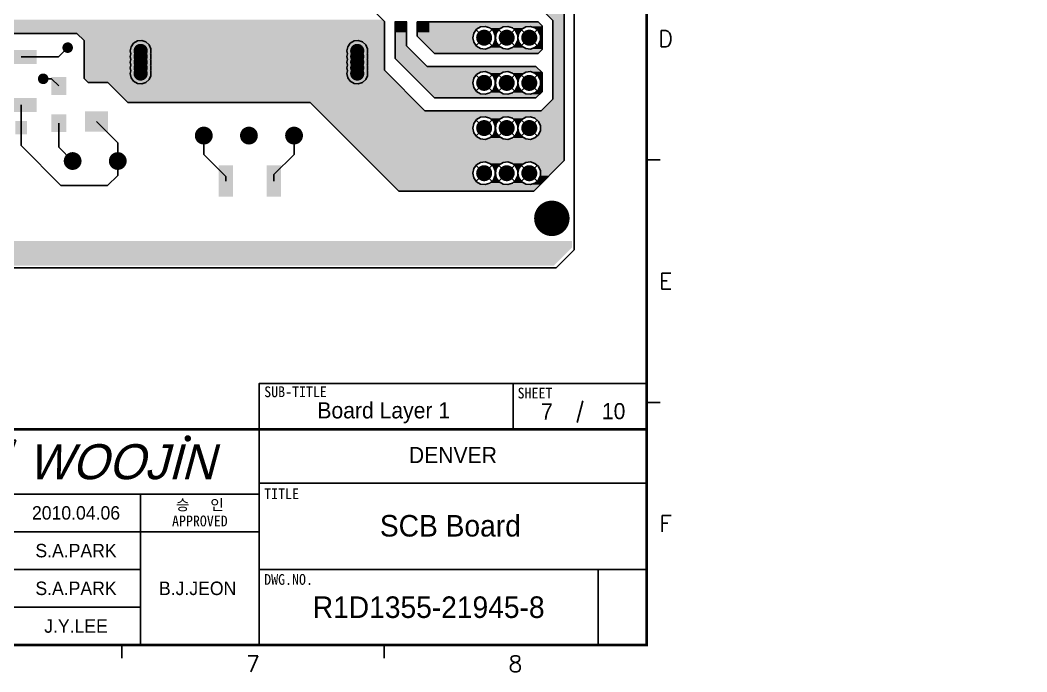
# Model space of a CAD drawing. Extents: x 295 to 953, y 10 to 290.
# Drawn here: x 765.6 to 952.6, y 10 to 130.9 of the extents above; entities that cross this region are included whole.
import ezdxf
from ezdxf.enums import TextEntityAlignment as Align

# ---------------------------------------------------------------- set-up
doc = ezdxf.new("R2010")
doc.units = 0
doc.header["$LTSCALE"] = 5
doc.header["$MEASUREMENT"] = 0
doc.layers.get('0').update_dxf_attribs({"linetype": 'CONTINUOUS', "lineweight": 25})
for name, color, linetype in [('16_COMP_GBR', 1, 'CONTINUOUS'), ('SHEET', 3, 'CONTINUOUS'), ('문자', 4, 'CONTINUOUS'), ('테두리', 3, 'CONTINUOUS')]:
    doc.layers.add(name, color=color, linetype=linetype)
doc.layers.add('4', color=4, linetype='CONTINUOUS', lineweight=18)
doc.layers.add('6', color=6, linetype='CONTINUOUS', lineweight=13)
doc.styles.add('MARK', font='ARLRDBD.TTF')
doc.styles.get("Standard").update_dxf_attribs({"font": 'simplex.shx'})
doc.styles.add('굴림', font='')
doc.styles.add('굴림체', font='')
doc.styles.get('굴림').set_extended_font_data('Gulim')
doc.styles.get('굴림체').set_extended_font_data('GulimChe')

# ---------------------------------------------------------------- blocks, each defined once
blk = doc.blocks.new('B')
at = {"layer": '문자'}
blk.add_hatch(color=256, dxfattribs=at).paths.add_polyline_path([(13.79, 10), (15.31, 6), (16.84, 10)])
at = {"color": 4, "const_width": 0.6}
blk.add_lwpolyline([(48.46, 10.32, 1), (49.06, 10.32, 1)], format="xyb", close=True, dxfattribs=at)
at = {"layer": '문자'}
for p, q in [((10.73, 2), (7.68, 10)), ((7.68, 10), (10.09, 10)), ((11.94, 5.16), (10.09, 10)), ((10.73, 10), (13.15, 10)), ((13.79, 2), (10.73, 10)), ((14.99, 5.16), (13.15, 10)), ((13.79, 10), (16.84, 10)), ((15.31, 6), (13.79, 10)), ((16.84, 10), (15.31, 6)), ((11.94, 5.16), (10.73, 2)), ((14.99, 5.16), (13.79, 2))]:
    blk.add_line(p, q, dxfattribs=at)
at = {"layer": '문자', "style": 'MARK', "oblique": 15}
blk.add_text('WOOJIN', height=6.5, dxfattribs=at).set_placement((36.4, 6), align=Align.MIDDLE_CENTER)
blk = doc.blocks.new('C')
at = {"layer": 'SHEET'}
for p, q in [((393.14, 60.3), (392.07, 56.28)), ((333, 55), (333, 15)), ((405, 45), (333, 45)), ((333, 43), (247, 43)), ((311, 43), (311, 15)), ((333, 36), (247, 36)), ((311, 29), (247, 29)), ((405, 29), (333, 29)), ((396, 29), (396, 15)), ((311, 22), (227, 22))]:
    blk.add_line(p, q, dxfattribs=at)
for points in [[(333, 55), (380.19, 55), (380.19, 63.49), (333, 63.49)], [(380.19, 55), (405, 55), (405, 63.49), (380.19, 63.49)]]:
    blk.add_lwpolyline(points, close=True, dxfattribs=at)
at = {"layer": '테두리'}
blk.add_line((405, 285), (405, 15), dxfattribs=at)
for points, const_width in [([(15, 285), (15, 15), (405, 15), (405, 285), (15, 285)], 0.5), ([(407.5, 105), (405, 105)], 0.3), ([(407.5, 60), (405, 60)], 0.3), ([(15, 55), (405, 55)], 0.5), ([(307.5, 12.5), (307.5, 15)], 0.3), ([(356.25, 12.5), (356.25, 15)], 0.3)]:
    blk.add_lwpolyline(points, dxfattribs=dict(at, const_width=const_width))
blk.add_blockref('B', (271, 43))
at = {"layer": '문자'}
for s, p in [('D', (408.5, 127.5)), ('E', (408.5, 82.5)), ('F', (408.5, 37.5)), ('7', (331.88, 11.5)), ('8', (380.62, 11.5))]:
    blk.add_text(s, height=3, dxfattribs=at).set_placement(p, align=Align.MIDDLE)
at = {"layer": '문자', "style": '굴림체'}
for s, p in [('SUB-TITLE', (339.77, 61.98)), ('SHEET', (384.24, 61.74)), ('승   인', (322, 41)), ('APPROVED', (322, 38))]:
    blk.add_text(s, height=2, dxfattribs=at).set_placement(p, align=Align.MIDDLE_CENTER)
for s, p in [('TITLE', (333.95, 42.05)), ('DWG.NO.', (333.95, 26.15))]:
    blk.add_text(s, height=2, dxfattribs=at).set_placement(p)

msp = doc.modelspace()

# ---------------------------------------------------------------- linework, layer by layer
at = {"color": 7}
for points, const_width in [([(851.04, 127.69, 1), (852.52, 127.69, 1)], 1.49), ([(855.23, 127.69, 1), (856.71, 127.69, 1)], 1.49), ([(859.42, 127.69, 1), (860.91, 127.69, 1)], 1.49), ([(773.94, 125.84, 1), (774.92, 125.84, 1)], 0.985), ([(787.32, 125.23, 1), (788.64, 125.23, 1)], 1.32), ([(787.32, 124.19, 1), (788.64, 124.19, 1)], 1.32), ([(827.55, 125.23, 1), (828.87, 125.23, 1)], 1.32), ([(827.55, 124.19, 1), (828.87, 124.19, 1)], 1.32), ([(787.32, 123.14, 1), (788.64, 123.14, 1)], 1.32), ([(787.32, 122.09, 1), (788.64, 122.09, 1)], 1.32), ([(827.55, 123.14, 1), (828.87, 123.14, 1)], 1.32), ([(827.55, 122.09, 1), (828.87, 122.09, 1)], 1.32), ([(787.32, 121.04, 1), (788.64, 121.04, 1)], 1.32), ([(827.55, 121.04, 1), (828.87, 121.04, 1)], 1.32), ([(769.4, 120.06, 1), (770.38, 120.06, 1)], 0.985), ([(851.04, 119.3, 1), (852.52, 119.3, 1)], 1.49), ([(855.23, 119.3, 1), (856.71, 119.3, 1)], 1.49), ([(859.42, 119.3, 1), (860.91, 119.3, 1)], 1.49), ([(851.04, 110.92, 1), (852.52, 110.92, 1)], 1.49), ([(855.23, 110.92, 1), (856.71, 110.92, 1)], 1.49), ([(859.42, 110.92, 1), (860.91, 110.92, 1)], 1.49), ([(798.88, 109.52, 1), (800.54, 109.52, 1)], 1.66), ([(807.27, 109.52, 1), (808.92, 109.52, 1)], 1.66), ([(815.65, 109.52, 1), (817.3, 109.52, 1)], 1.66), ([(774.53, 104.8, 1), (776.18, 104.8, 1)], 1.65), ([(782.91, 104.8, 1), (784.56, 104.8, 1)], 1.65), ([(851.04, 102.54, 1), (852.52, 102.54, 1)], 1.49), ([(855.23, 102.54, 1), (856.71, 102.54, 1)], 1.49), ([(859.42, 102.54, 1), (860.91, 102.54, 1)], 1.49), ([(862.71, 94.16, 1), (866, 94.16, 1)], 3.29)]:
    msp.add_lwpolyline(points, format="xyb", close=True, dxfattribs=dict(at, const_width=const_width))
for points in [[(837.46, 130.8), (837.46, 128.66), (835.15, 130.8), (835.15, 128.66)], [(841.58, 130.8), (841.58, 128.66), (839.28, 130.8), (839.28, 128.66)], [(768.65, 125.43), (768.65, 122.79), (762.88, 125.43), (762.88, 122.79)], [(781.94, 124.93), (781.94, 121.14), (777.65, 124.93), (777.65, 121.14)], [(774.18, 120.38), (774.18, 117.07), (771.37, 120.38), (771.37, 117.07)], [(768.65, 116.52), (768.65, 113.88), (762.88, 116.52), (762.88, 113.88)], [(766.86, 112.22), (766.86, 109.75), (764.72, 112.22), (764.72, 109.75)], [(774.18, 113.47), (774.18, 110.16), (771.37, 113.47), (771.37, 110.16)], [(781.94, 114.04), (781.94, 110.25), (777.65, 114.04), (777.65, 110.25)], [(805.12, 103.98), (805.12, 98.2), (802.48, 103.98), (802.48, 98.2)], [(814.03, 103.98), (814.03, 98.2), (811.39, 103.98), (811.39, 98.2)]]:
    msp.add_solid(points, dxfattribs=at)
at = {"layer": '16_COMP_GBR', "color": 7}
for p, q in [((868.48, 88.3), (868.48, 246.7)), ((866.66, 104.87), (866.66, 195.89)), ((862.36, 133.02), (864.52, 130.86)), ((833.25, 130.72), (831.6, 132.37)), ((833.25, 121.64), (833.25, 130.72)), ((835.23, 130.62), (835.23, 123.84)), ((837.38, 130.62), (835.23, 130.62)), ((837.38, 126.18), (837.38, 130.62)), ((839.36, 130.62), (839.36, 127.97)), ((861.81, 130.62), (839.36, 130.62)), ((850.37, 129.25), (849.85, 128.54)), ((851.78, 127.69), (850.26, 129.21)), ((851.13, 129.69), (850.37, 129.25)), ((852, 129.79), (851.13, 129.69)), ((851.78, 127.69), (853.3, 129.21)), ((852.84, 129.51), (852, 129.79)), ((853.49, 128.93), (852.84, 129.51)), ((854.56, 129.25), (854.04, 128.54)), ((855.97, 127.69), (854.45, 129.21)), ((855.32, 129.69), (854.56, 129.25)), ((856.19, 129.79), (855.32, 129.69)), ((855.97, 127.69), (857.49, 129.21)), ((857.03, 129.51), (856.19, 129.79)), ((857.68, 128.93), (857.03, 129.51)), ((858.75, 129.25), (858.23, 128.54)), ((860.16, 127.69), (858.64, 129.21)), ((859.51, 129.69), (858.75, 129.25)), ((860.38, 129.79), (859.51, 129.69)), ((860.16, 127.69), (861.68, 129.21)), ((861.22, 129.51), (860.38, 129.79)), ((861.87, 128.93), (861.22, 129.51)), ((862.54, 129.89), (861.81, 130.62)), ((862.54, 125.49), (862.54, 129.89)), ((864.52, 130.86), (864.52, 116.28)), ((752.5, 128.48), (776.15, 128.48)), ((776.15, 128.48), (777.48, 127.14)), ((788.18, 127.16), (787.38, 127.08)), ((788.95, 126.91), (788.18, 127.16)), ((828.41, 127.16), (827.61, 127.08)), ((829.18, 126.91), (828.41, 127.16)), ((839.36, 127.97), (842.56, 124.77)), ((849.85, 128.54), (849.67, 127.69)), ((849.67, 127.69), (849.85, 126.83)), ((851.78, 127.69), (850.26, 126.17)), ((851.78, 127.69), (853.3, 126.17)), ((853.85, 128.12), (853.49, 128.93)), ((853.49, 126.44), (853.85, 127.25)), ((853.85, 127.25), (853.85, 128.12)), ((854.04, 128.54), (853.86, 127.69)), ((853.86, 127.69), (854.04, 126.83)), ((855.97, 127.69), (854.45, 126.17)), ((855.97, 127.69), (857.49, 126.17)), ((858.04, 128.12), (857.68, 128.93)), ((857.68, 126.44), (858.04, 127.25)), ((858.04, 127.25), (858.04, 128.12)), ((858.23, 128.54), (858.05, 127.69)), ((858.05, 127.69), (858.23, 126.83)), ((860.16, 127.69), (858.64, 126.17)), ((860.16, 127.69), (861.68, 126.17)), ((862.23, 128.12), (861.87, 128.93)), ((861.87, 126.44), (862.23, 127.25)), ((862.23, 127.25), (862.23, 128.12)), ((774.43, 125.84), (772.7, 124.11)), ((777.48, 127.14), (777.48, 120.13)), ((786.21, 126.02), (786.04, 125.23)), ((786.68, 126.68), (786.21, 126.02)), ((787.38, 127.08), (786.68, 126.68)), ((789.55, 126.37), (788.95, 126.91)), ((789.87, 125.64), (789.55, 126.37)), ((789.87, 124.83), (789.87, 125.64)), ((826.44, 126.02), (826.27, 125.23)), ((826.91, 126.68), (826.44, 126.02)), ((827.61, 127.08), (826.91, 126.68)), ((829.78, 126.37), (829.18, 126.91)), ((830.11, 125.64), (829.78, 126.37)), ((830.11, 124.83), (830.11, 125.64)), ((841.18, 122.37), (837.38, 126.18)), ((849.85, 126.83), (850.37, 126.12)), ((850.37, 126.12), (851.13, 125.68)), ((851.13, 125.68), (852, 125.59)), ((852, 125.59), (852.84, 125.86)), ((852.84, 125.86), (853.49, 126.44)), ((854.04, 126.83), (854.56, 126.12)), ((854.56, 126.12), (855.32, 125.68)), ((855.32, 125.68), (856.19, 125.59)), ((856.19, 125.59), (857.03, 125.86)), ((857.03, 125.86), (857.68, 126.44)), ((858.23, 126.83), (858.75, 126.12)), ((858.75, 126.12), (859.51, 125.68)), ((859.51, 125.68), (860.38, 125.59)), ((860.38, 125.59), (861.22, 125.86)), ((861.22, 125.86), (861.87, 126.44)), ((861.81, 124.77), (862.54, 125.49)), ((765.77, 124.11), (772.7, 124.11)), ((786.04, 125.23), (786.15, 124.71)), ((786.15, 124.71), (786.04, 124.19)), ((786.04, 124.19), (786.15, 123.66)), ((786.15, 123.66), (786.04, 123.14)), ((789.82, 124.71), (789.87, 124.83)), ((789.87, 124.59), (789.82, 124.71)), ((789.82, 123.66), (789.87, 123.78)), ((789.87, 123.54), (789.82, 123.66)), ((789.87, 123.78), (789.87, 124.59)), ((789.87, 122.74), (789.87, 123.54)), ((826.27, 125.23), (826.38, 124.71)), ((826.38, 124.71), (826.27, 124.19)), ((826.27, 124.19), (826.38, 123.66)), ((826.38, 123.66), (826.27, 123.14)), ((830.06, 124.71), (830.11, 124.83)), ((830.11, 124.59), (830.06, 124.71)), ((830.06, 123.66), (830.11, 123.78)), ((830.11, 123.54), (830.06, 123.66)), ((830.11, 123.78), (830.11, 124.59)), ((830.11, 122.74), (830.11, 123.54)), ((835.23, 123.84), (842.56, 116.52)), ((842.56, 124.77), (861.81, 124.77)), ((786.04, 123.14), (786.15, 122.62)), ((786.15, 122.62), (786.04, 122.09)), ((786.04, 122.09), (786.15, 121.57)), ((786.15, 121.57), (786.04, 121.04)), ((789.82, 122.62), (789.87, 122.74)), ((789.87, 122.49), (789.82, 122.62)), ((789.82, 121.57), (789.87, 121.69)), ((789.87, 121.45), (789.82, 121.57)), ((789.87, 121.69), (789.87, 122.49)), ((826.27, 123.14), (826.38, 122.62)), ((826.38, 122.62), (826.27, 122.09)), ((826.27, 122.09), (826.38, 121.57)), ((826.38, 121.57), (826.27, 121.04)), ((830.06, 122.62), (830.11, 122.74)), ((830.11, 122.49), (830.06, 122.62)), ((830.06, 121.57), (830.11, 121.69)), ((830.11, 121.45), (830.06, 121.57)), ((830.11, 121.69), (830.11, 122.49)), ((840.77, 114.12), (833.25, 121.64)), ((861.4, 122.37), (841.18, 122.37)), ((862.54, 121.23), (861.4, 122.37)), ((769.89, 120.06), (771.44, 120.06)), ((772.78, 118.73), (771.44, 120.06)), ((777.48, 120.13), (778.21, 119.4)), ((786.04, 121.04), (786.21, 120.25)), ((786.21, 120.25), (786.68, 119.6)), ((788.95, 119.36), (789.55, 119.9)), ((789.55, 119.9), (789.87, 120.64)), ((789.87, 120.64), (789.87, 121.45)), ((826.27, 121.04), (826.44, 120.25)), ((826.44, 120.25), (826.91, 119.6)), ((829.18, 119.36), (829.78, 119.9)), ((829.78, 119.9), (830.11, 120.64)), ((830.11, 120.64), (830.11, 121.45)), ((849.85, 120.16), (849.67, 119.3)), ((850.37, 120.87), (849.85, 120.16)), ((851.78, 119.3), (850.26, 120.82)), ((851.13, 121.31), (850.37, 120.87)), ((852, 121.4), (851.13, 121.31)), ((851.78, 119.3), (853.3, 120.82)), ((852.84, 121.13), (852, 121.4)), ((853.49, 120.54), (852.84, 121.13)), ((853.85, 119.74), (853.49, 120.54)), ((853.85, 118.86), (853.85, 119.74)), ((854.04, 120.16), (853.86, 119.3)), ((854.56, 120.87), (854.04, 120.16)), ((855.97, 119.3), (854.45, 120.82)), ((855.32, 121.31), (854.56, 120.87)), ((856.19, 121.4), (855.32, 121.31)), ((855.97, 119.3), (857.49, 120.82)), ((857.03, 121.13), (856.19, 121.4)), ((857.68, 120.54), (857.03, 121.13)), ((858.04, 119.74), (857.68, 120.54)), ((858.04, 118.86), (858.04, 119.74)), ((858.23, 120.16), (858.05, 119.3)), ((858.75, 120.87), (858.23, 120.16)), ((860.16, 119.3), (858.64, 120.82)), ((859.51, 121.31), (858.75, 120.87)), ((860.38, 121.4), (859.51, 121.31)), ((860.16, 119.3), (861.68, 120.82)), ((861.22, 121.13), (860.38, 121.4)), ((861.87, 120.54), (861.22, 121.13)), ((862.23, 119.74), (861.87, 120.54)), ((862.23, 118.86), (862.23, 119.74)), ((862.54, 117.66), (862.54, 121.23)), ((778.21, 119.4), (781.92, 119.4)), ((781.92, 119.4), (785.63, 115.69)), ((786.68, 119.6), (787.38, 119.2)), ((787.38, 119.2), (788.18, 119.11)), ((788.18, 119.11), (788.95, 119.36)), ((826.91, 119.6), (827.61, 119.2)), ((827.61, 119.2), (828.41, 119.11)), ((828.41, 119.11), (829.18, 119.36)), ((849.67, 119.3), (849.85, 118.44)), ((849.85, 118.44), (850.37, 117.73)), ((851.78, 119.3), (850.26, 117.78)), ((851.78, 119.3), (853.3, 117.78)), ((852.84, 117.48), (853.49, 118.06)), ((853.49, 118.06), (853.85, 118.86)), ((853.86, 119.3), (854.04, 118.44)), ((854.04, 118.44), (854.56, 117.73)), ((855.97, 119.3), (854.45, 117.78)), ((855.97, 119.3), (857.49, 117.78)), ((857.03, 117.48), (857.68, 118.06)), ((857.68, 118.06), (858.04, 118.86)), ((858.05, 119.3), (858.23, 118.44)), ((858.23, 118.44), (858.75, 117.73)), ((860.16, 119.3), (858.64, 117.78)), ((860.16, 119.3), (861.68, 117.78)), ((861.22, 117.48), (861.87, 118.06)), ((861.87, 118.06), (862.23, 118.86)), ((842.56, 116.52), (861.4, 116.52)), ((850.37, 117.73), (851.13, 117.3)), ((851.13, 117.3), (852, 117.2)), ((852, 117.2), (852.84, 117.48)), ((854.56, 117.73), (855.32, 117.3)), ((855.32, 117.3), (856.19, 117.2)), ((856.19, 117.2), (857.03, 117.48)), ((858.75, 117.73), (859.51, 117.3)), ((859.51, 117.3), (860.38, 117.2)), ((860.38, 117.2), (861.22, 117.48)), ((861.4, 116.52), (862.54, 117.66)), ((864.52, 116.28), (862.36, 114.12)), ((765.77, 115.2), (765.79, 115.2)), ((765.79, 115.2), (765.79, 110.99)), ((785.63, 115.69), (819.46, 115.69)), ((819.46, 115.69), (835.96, 99.19)), ((862.36, 114.12), (840.77, 114.12)), ((850.37, 112.49), (849.85, 111.78)), ((851.78, 110.92), (850.26, 112.44)), ((851.13, 112.93), (850.37, 112.49)), ((852, 113.02), (851.13, 112.93)), ((851.78, 110.92), (853.3, 112.44)), ((852.84, 112.75), (852, 113.02)), ((853.49, 112.16), (852.84, 112.75)), ((854.56, 112.49), (854.04, 111.78)), ((855.97, 110.92), (854.45, 112.44)), ((855.32, 112.93), (854.56, 112.49)), ((856.19, 113.02), (855.32, 112.93)), ((855.97, 110.92), (857.49, 112.44)), ((857.03, 112.75), (856.19, 113.02)), ((857.68, 112.16), (857.03, 112.75)), ((858.75, 112.49), (858.23, 111.78)), ((860.16, 110.92), (858.64, 112.44)), ((859.51, 112.93), (858.75, 112.49)), ((860.38, 113.02), (859.51, 112.93)), ((860.16, 110.92), (861.68, 112.44)), ((861.22, 112.75), (860.38, 113.02)), ((861.87, 112.16), (861.22, 112.75)), ((765.79, 110.99), (765.79, 107.66)), ((772.78, 111.81), (772.78, 107.37)), ((779.79, 112.14), (783.73, 108.2)), ((849.85, 111.78), (849.67, 110.92)), ((849.67, 110.92), (849.85, 110.06)), ((851.78, 110.92), (850.26, 109.4)), ((851.78, 110.92), (853.3, 109.4)), ((853.85, 111.36), (853.49, 112.16)), ((853.49, 109.68), (853.85, 110.48)), ((853.85, 110.48), (853.85, 111.36)), ((854.04, 111.78), (853.86, 110.92)), ((853.86, 110.92), (854.04, 110.06)), ((855.97, 110.92), (854.45, 109.4)), ((855.97, 110.92), (857.49, 109.4)), ((858.04, 111.36), (857.68, 112.16)), ((857.68, 109.68), (858.04, 110.48)), ((858.04, 110.48), (858.04, 111.36)), ((858.23, 111.78), (858.05, 110.92)), ((858.05, 110.92), (858.23, 110.06)), ((860.16, 110.92), (858.64, 109.4)), ((860.16, 110.92), (861.68, 109.4)), ((862.23, 111.36), (861.87, 112.16)), ((861.87, 109.68), (862.23, 110.48)), ((862.23, 110.48), (862.23, 111.36)), ((799.71, 106.04), (799.71, 109.52)), ((816.48, 106.04), (816.48, 109.52)), ((849.85, 110.06), (850.37, 109.35)), ((850.37, 109.35), (851.13, 108.91)), ((851.13, 108.91), (852, 108.82)), ((852, 108.82), (852.84, 109.09)), ((852.84, 109.09), (853.49, 109.68)), ((854.04, 110.06), (854.56, 109.35)), ((854.56, 109.35), (855.32, 108.91)), ((855.32, 108.91), (856.19, 108.82)), ((856.19, 108.82), (857.03, 109.09)), ((857.03, 109.09), (857.68, 109.68)), ((858.23, 110.06), (858.75, 109.35)), ((858.75, 109.35), (859.51, 108.91)), ((859.51, 108.91), (860.38, 108.82)), ((860.38, 108.82), (861.22, 109.09)), ((861.22, 109.09), (861.87, 109.68)), ((773.19, 100.26), (765.79, 107.66)), ((775.35, 104.8), (772.78, 107.37)), ((783.73, 108.2), (783.73, 104.8)), ((783.73, 102.14), (783.73, 104.8)), ((799.71, 106.04), (803.8, 101.95)), ((816.48, 106.04), (812.71, 102.27)), ((860.98, 99.19), (866.66, 104.87)), ((849.85, 103.4), (849.67, 102.54)), ((850.37, 104.11), (849.85, 103.4)), ((851.78, 102.54), (850.26, 104.06)), ((851.13, 104.55), (850.37, 104.11)), ((852, 104.64), (851.13, 104.55)), ((851.78, 102.54), (853.3, 104.06)), ((852.84, 104.37), (852, 104.64)), ((853.49, 103.78), (852.84, 104.37)), ((853.85, 102.98), (853.49, 103.78)), ((853.85, 102.1), (853.85, 102.98)), ((854.04, 103.4), (853.86, 102.54)), ((854.56, 104.11), (854.04, 103.4)), ((855.97, 102.54), (854.45, 104.06)), ((855.32, 104.55), (854.56, 104.11)), ((856.19, 104.64), (855.32, 104.55)), ((855.97, 102.54), (857.49, 104.06)), ((857.03, 104.37), (856.19, 104.64)), ((857.68, 103.78), (857.03, 104.37)), ((858.04, 102.98), (857.68, 103.78)), ((858.04, 102.1), (858.04, 102.98)), ((858.23, 103.4), (858.05, 102.54)), ((858.75, 104.11), (858.23, 103.4)), ((860.16, 102.54), (858.64, 104.06)), ((859.51, 104.55), (858.75, 104.11)), ((860.38, 104.64), (859.51, 104.55)), ((860.16, 102.54), (861.68, 104.06)), ((861.22, 104.37), (860.38, 104.64)), ((861.87, 103.78), (861.22, 104.37)), ((862.23, 102.98), (861.87, 103.78)), ((862.23, 102.1), (862.23, 102.98)), ((783.73, 102.14), (781.85, 100.26)), ((803.8, 101.09), (803.8, 101.95)), ((812.71, 101.09), (812.71, 102.27)), ((849.67, 102.54), (849.85, 101.68)), ((849.85, 101.68), (850.37, 100.97)), ((851.78, 102.54), (850.26, 101.02)), ((850.37, 100.97), (851.13, 100.53)), ((851.78, 102.54), (853.3, 101.02)), ((852.84, 100.71), (853.49, 101.3)), ((853.49, 101.3), (853.85, 102.1)), ((853.86, 102.54), (854.04, 101.68)), ((854.04, 101.68), (854.56, 100.97)), ((855.97, 102.54), (854.45, 101.02)), ((854.56, 100.97), (855.32, 100.53)), ((855.97, 102.54), (857.49, 101.02)), ((857.03, 100.71), (857.68, 101.3)), ((857.68, 101.3), (858.04, 102.1)), ((858.05, 102.54), (858.23, 101.68)), ((858.23, 101.68), (858.75, 100.97)), ((860.16, 102.54), (858.64, 101.02)), ((858.75, 100.97), (859.51, 100.53)), ((860.16, 102.54), (861.68, 101.02)), ((861.22, 100.71), (861.87, 101.3)), ((861.87, 101.3), (862.23, 102.1)), ((773.19, 100.26), (781.85, 100.26)), ((835.96, 99.19), (860.98, 99.19)), ((851.13, 100.53), (852, 100.44)), ((852, 100.44), (852.84, 100.71)), ((855.32, 100.53), (856.19, 100.44)), ((856.19, 100.44), (857.03, 100.71)), ((859.51, 100.53), (860.38, 100.44)), ((860.38, 100.44), (861.22, 100.71)), ((865.18, 85), (868.48, 88.3)), ((505.48, 85), (865.18, 85))]:
    msp.add_line(p, q, dxfattribs=at)
for points in [[(864.52, 130.86), (862.36, 133.02), (866.66, 130.86), (866.66, 133.02)], [(718.08, 130.72), (718.08, 131.04), (833.25, 130.72), (832.93, 131.04)], [(718.08, 129.72), (718.08, 130.72), (833.25, 129.72), (833.25, 130.72)], [(743.56, 128.48), (742.32, 129.72), (833.25, 128.48), (833.25, 129.72)], [(835.23, 126.18), (835.23, 130.62), (837.38, 126.18), (837.38, 130.62)], [(835.23, 130.62), (835.23, 130.62), (837.38, 130.62), (835.23, 130.62)], [(839.36, 129.89), (839.36, 130.62), (862.54, 129.89), (861.81, 130.62)], [(839.36, 130.62), (839.36, 130.62), (852, 130.62), (839.36, 130.62)], [(839.36, 129.79), (839.36, 129.89), (862.54, 129.79), (862.54, 129.89)], [(839.36, 129.69), (839.36, 129.79), (851.13, 129.69), (852, 129.79)], [(839.36, 129.25), (839.36, 129.69), (850.37, 129.25), (851.13, 129.69)], [(839.36, 128.54), (839.36, 129.25), (849.85, 128.54), (850.37, 129.25)], [(852.28, 129.69), (852, 129.79), (855.32, 129.69), (856.19, 129.79)], [(852.84, 129.51), (852.28, 129.69), (855.01, 129.51), (855.32, 129.69)], [(853.12, 129.25), (852.84, 129.51), (854.56, 129.25), (855.01, 129.51)], [(853.49, 128.93), (853.12, 129.25), (854.32, 128.93), (854.56, 129.25)], [(856.48, 129.69), (856.19, 129.79), (859.51, 129.69), (860.38, 129.79)], [(857.03, 129.51), (856.48, 129.69), (859.2, 129.51), (859.51, 129.69)], [(857.31, 129.25), (857.03, 129.51), (858.75, 129.25), (859.2, 129.51)], [(857.68, 128.93), (857.31, 129.25), (858.51, 128.93), (858.75, 129.25)], [(861.22, 129.51), (860.38, 129.79), (862.54, 129.51), (862.54, 129.79)], [(861.87, 128.93), (861.22, 129.51), (862.54, 128.93), (862.54, 129.51)], [(864.52, 116.28), (864.52, 130.86), (866.66, 116.28), (866.66, 130.86)], [(743.56, 128.48), (743.56, 128.48), (752.5, 128.48), (776.15, 128.48)], [(777.48, 127.14), (776.15, 128.48), (833.25, 127.14), (833.25, 128.48)], [(839.36, 127.97), (839.36, 128.54), (849.73, 127.97), (849.85, 128.54)], [(839.64, 127.69), (839.36, 127.97), (849.67, 127.69), (849.73, 127.97)], [(840.5, 126.83), (839.64, 127.69), (849.85, 126.83), (849.67, 127.69)], [(853.66, 128.54), (853.49, 128.93), (854.04, 128.54), (854.32, 128.93)], [(853.85, 128.12), (853.66, 128.54), (853.95, 128.12), (854.04, 128.54)], [(853.66, 126.83), (853.85, 127.25), (854.04, 126.83), (853.95, 127.25)], [(853.85, 127.69), (853.85, 128.12), (853.86, 127.69), (853.95, 128.12)], [(853.85, 127.25), (853.85, 127.69), (853.95, 127.25), (853.86, 127.69)], [(857.85, 128.54), (857.68, 128.93), (858.23, 128.54), (858.51, 128.93)], [(858.04, 128.12), (857.85, 128.54), (858.14, 128.12), (858.23, 128.54)], [(857.85, 126.83), (858.04, 127.25), (858.23, 126.83), (858.14, 127.25)], [(858.04, 127.69), (858.04, 128.12), (858.05, 127.69), (858.14, 128.12)], [(858.04, 127.25), (858.04, 127.69), (858.14, 127.25), (858.05, 127.69)], [(862.23, 128.12), (861.87, 128.93), (862.54, 128.12), (862.54, 128.93)], [(861.87, 126.44), (862.23, 127.25), (862.54, 126.44), (862.54, 127.25)], [(862.23, 127.25), (862.23, 128.12), (862.54, 127.25), (862.54, 128.12)], [(777.48, 121.64), (777.48, 127.14), (833.25, 121.64), (833.25, 127.14)], [(835.23, 123.84), (835.23, 126.18), (839.71, 123.84), (837.38, 126.18)], [(841.21, 126.12), (840.5, 126.83), (850.37, 126.12), (849.85, 126.83)], [(841.65, 125.68), (841.21, 126.12), (851.13, 125.68), (850.37, 126.12)], [(841.74, 125.59), (841.65, 125.68), (852, 125.59), (851.13, 125.68)], [(841.83, 125.49), (841.74, 125.59), (862.54, 125.49), (862.54, 125.59)], [(842.56, 124.77), (841.83, 125.49), (861.81, 124.77), (862.54, 125.49)], [(852, 125.59), (852.28, 125.68), (856.19, 125.59), (855.32, 125.68)], [(852.28, 125.68), (852.84, 125.86), (855.32, 125.68), (855.01, 125.86)], [(852.84, 125.86), (853.12, 126.12), (855.01, 125.86), (854.56, 126.12)], [(853.12, 126.12), (853.49, 126.44), (854.56, 126.12), (854.32, 126.44)], [(853.49, 126.44), (853.66, 126.83), (854.32, 126.44), (854.04, 126.83)], [(856.19, 125.59), (856.48, 125.68), (860.38, 125.59), (859.51, 125.68)], [(856.48, 125.68), (857.03, 125.86), (859.51, 125.68), (859.2, 125.86)], [(857.03, 125.86), (857.31, 126.12), (859.2, 125.86), (858.75, 126.12)], [(857.31, 126.12), (857.68, 126.44), (858.75, 126.12), (858.51, 126.44)], [(857.68, 126.44), (857.85, 126.83), (858.51, 126.44), (858.23, 126.83)], [(860.38, 125.59), (861.22, 125.86), (862.54, 125.59), (862.54, 125.86)], [(861.22, 125.86), (861.87, 126.44), (862.54, 125.86), (862.54, 126.44)], [(836.7, 122.37), (835.23, 123.84), (841.18, 122.37), (839.71, 123.84)], [(777.48, 120.13), (777.48, 121.64), (834.76, 120.13), (833.25, 121.64)], [(837.67, 121.4), (836.7, 122.37), (862.37, 121.4), (861.4, 122.37)], [(836.7, 122.37), (836.7, 122.37), (852, 122.37), (841.18, 122.37)], [(778.21, 119.4), (777.48, 120.13), (835.49, 119.4), (834.76, 120.13)], [(837.76, 121.31), (837.67, 121.4), (851.13, 121.31), (852, 121.4)], [(838.2, 120.87), (837.76, 121.31), (850.37, 120.87), (851.13, 121.31)], [(838.91, 120.16), (838.2, 120.87), (849.85, 120.16), (850.37, 120.87)], [(839.77, 119.3), (838.91, 120.16), (849.67, 119.3), (849.85, 120.16)], [(852.28, 121.31), (852, 121.4), (855.32, 121.31), (856.19, 121.4)], [(852.84, 121.13), (852.28, 121.31), (855.01, 121.13), (855.32, 121.31)], [(853.12, 120.87), (852.84, 121.13), (854.56, 120.87), (855.01, 121.13)], [(853.49, 120.54), (853.12, 120.87), (854.32, 120.54), (854.56, 120.87)], [(853.66, 120.16), (853.49, 120.54), (854.04, 120.16), (854.32, 120.54)], [(853.85, 119.74), (853.66, 120.16), (853.95, 119.74), (854.04, 120.16)], [(853.85, 119.3), (853.85, 119.74), (853.86, 119.3), (853.95, 119.74)], [(856.48, 121.31), (856.19, 121.4), (859.51, 121.31), (860.38, 121.4)], [(857.03, 121.13), (856.48, 121.31), (859.2, 121.13), (859.51, 121.31)], [(857.31, 120.87), (857.03, 121.13), (858.75, 120.87), (859.2, 121.13)], [(857.68, 120.54), (857.31, 120.87), (858.51, 120.54), (858.75, 120.87)], [(857.85, 120.16), (857.68, 120.54), (858.23, 120.16), (858.51, 120.54)], [(858.04, 119.74), (857.85, 120.16), (858.14, 119.74), (858.23, 120.16)], [(858.04, 119.3), (858.04, 119.74), (858.05, 119.3), (858.14, 119.74)], [(860.91, 121.23), (860.38, 121.4), (862.54, 121.23), (862.37, 121.4)], [(861.22, 121.13), (860.91, 121.23), (862.54, 121.13), (862.54, 121.23)], [(861.87, 120.54), (861.22, 121.13), (862.54, 120.54), (862.54, 121.13)], [(862.23, 119.74), (861.87, 120.54), (862.54, 119.74), (862.54, 120.54)], [(862.23, 118.86), (862.23, 119.74), (862.54, 118.86), (862.54, 119.74)], [(785.63, 115.69), (781.92, 119.4), (839.2, 115.69), (835.49, 119.4)], [(840.63, 118.44), (839.77, 119.3), (849.85, 118.44), (849.67, 119.3)], [(841.34, 117.73), (840.63, 118.44), (850.37, 117.73), (849.85, 118.44)], [(853.12, 117.73), (853.49, 118.06), (854.56, 117.73), (854.32, 118.06)], [(853.49, 118.06), (853.66, 118.44), (854.32, 118.06), (854.04, 118.44)], [(853.66, 118.44), (853.85, 118.86), (854.04, 118.44), (853.95, 118.86)], [(853.85, 118.86), (853.85, 119.3), (853.95, 118.86), (853.86, 119.3)], [(857.31, 117.73), (857.68, 118.06), (858.75, 117.73), (858.51, 118.06)], [(857.68, 118.06), (857.85, 118.44), (858.51, 118.06), (858.23, 118.44)], [(857.85, 118.44), (858.04, 118.86), (858.23, 118.44), (858.14, 118.86)], [(858.04, 118.86), (858.04, 119.3), (858.14, 118.86), (858.05, 119.3)], [(861.42, 117.66), (861.87, 118.06), (862.54, 117.66), (862.54, 118.06)], [(861.87, 118.06), (862.23, 118.86), (862.54, 118.06), (862.54, 118.86)], [(841.78, 117.3), (841.34, 117.73), (851.13, 117.3), (850.37, 117.73)], [(841.87, 117.2), (841.78, 117.3), (852, 117.2), (851.13, 117.3)], [(842.56, 116.52), (841.87, 117.2), (861.4, 116.52), (862.09, 117.2)], [(852, 117.2), (852.28, 117.3), (856.19, 117.2), (855.32, 117.3)], [(852.28, 117.3), (852.84, 117.48), (855.32, 117.3), (855.01, 117.48)], [(852.84, 117.48), (853.12, 117.73), (855.01, 117.48), (854.56, 117.73)], [(856.19, 117.2), (856.48, 117.3), (860.38, 117.2), (859.51, 117.3)], [(856.48, 117.3), (857.03, 117.48), (859.51, 117.3), (859.2, 117.48)], [(857.03, 117.48), (857.31, 117.73), (859.2, 117.48), (858.75, 117.73)], [(860.38, 117.2), (861.22, 117.48), (862.09, 117.2), (862.36, 117.48)], [(861.22, 117.48), (861.42, 117.66), (862.36, 117.48), (862.54, 117.66)], [(862.36, 114.12), (864.52, 116.28), (866.66, 114.12), (866.66, 116.28)], [(821.03, 114.12), (819.46, 115.69), (840.77, 114.12), (839.2, 115.69)], [(822.13, 113.02), (821.03, 114.12), (866.66, 113.02), (866.66, 114.12)], [(821.03, 114.12), (821.03, 114.12), (852, 114.12), (840.77, 114.12)], [(822.22, 112.93), (822.13, 113.02), (851.13, 112.93), (852, 113.02)], [(822.66, 112.49), (822.22, 112.93), (850.37, 112.49), (851.13, 112.93)], [(823.37, 111.78), (822.66, 112.49), (849.85, 111.78), (850.37, 112.49)], [(852.28, 112.93), (852, 113.02), (855.32, 112.93), (856.19, 113.02)], [(852.84, 112.75), (852.28, 112.93), (855.01, 112.75), (855.32, 112.93)], [(853.12, 112.49), (852.84, 112.75), (854.56, 112.49), (855.01, 112.75)], [(853.49, 112.16), (853.12, 112.49), (854.32, 112.16), (854.56, 112.49)], [(856.48, 112.93), (856.19, 113.02), (859.51, 112.93), (860.38, 113.02)], [(857.03, 112.75), (856.48, 112.93), (859.2, 112.75), (859.51, 112.93)], [(857.31, 112.49), (857.03, 112.75), (858.75, 112.49), (859.2, 112.75)], [(857.68, 112.16), (857.31, 112.49), (858.51, 112.16), (858.75, 112.49)], [(861.22, 112.75), (860.38, 113.02), (866.66, 112.75), (866.66, 113.02)], [(861.87, 112.16), (861.22, 112.75), (866.66, 112.16), (866.66, 112.75)], [(824.23, 110.92), (823.37, 111.78), (849.67, 110.92), (849.85, 111.78)], [(825.09, 110.06), (824.23, 110.92), (849.85, 110.06), (849.67, 110.92)], [(853.66, 111.78), (853.49, 112.16), (854.04, 111.78), (854.32, 112.16)], [(853.85, 111.36), (853.66, 111.78), (853.95, 111.36), (854.04, 111.78)], [(853.66, 110.06), (853.85, 110.48), (854.04, 110.06), (853.95, 110.48)], [(853.85, 110.92), (853.85, 111.36), (853.86, 110.92), (853.95, 111.36)], [(853.85, 110.48), (853.85, 110.92), (853.95, 110.48), (853.86, 110.92)], [(857.85, 111.78), (857.68, 112.16), (858.23, 111.78), (858.51, 112.16)], [(858.04, 111.36), (857.85, 111.78), (858.14, 111.36), (858.23, 111.78)], [(857.85, 110.06), (858.04, 110.48), (858.23, 110.06), (858.14, 110.48)], [(858.04, 110.92), (858.04, 111.36), (858.05, 110.92), (858.14, 111.36)], [(858.04, 110.48), (858.04, 110.92), (858.14, 110.48), (858.05, 110.92)], [(862.23, 111.36), (861.87, 112.16), (866.66, 111.36), (866.66, 112.16)], [(861.87, 109.68), (862.23, 110.48), (866.66, 109.68), (866.66, 110.48)], [(862.23, 110.48), (862.23, 111.36), (866.66, 110.48), (866.66, 111.36)], [(825.8, 109.35), (825.09, 110.06), (850.37, 109.35), (849.85, 110.06)], [(826.23, 108.91), (825.8, 109.35), (851.13, 108.91), (850.37, 109.35)], [(826.33, 108.82), (826.23, 108.91), (852, 108.82), (851.13, 108.91)], [(830.28, 104.87), (826.33, 108.82), (866.66, 104.87), (866.66, 108.82)], [(852, 108.82), (852.28, 108.91), (856.19, 108.82), (855.32, 108.91)], [(852.28, 108.91), (852.84, 109.09), (855.32, 108.91), (855.01, 109.09)], [(852.84, 109.09), (853.12, 109.35), (855.01, 109.09), (854.56, 109.35)], [(853.12, 109.35), (853.49, 109.68), (854.56, 109.35), (854.32, 109.68)], [(853.49, 109.68), (853.66, 110.06), (854.32, 109.68), (854.04, 110.06)], [(856.19, 108.82), (856.48, 108.91), (860.38, 108.82), (859.51, 108.91)], [(856.48, 108.91), (857.03, 109.09), (859.51, 108.91), (859.2, 109.09)], [(857.03, 109.09), (857.31, 109.35), (859.2, 109.09), (858.75, 109.35)], [(857.31, 109.35), (857.68, 109.68), (858.75, 109.35), (858.51, 109.68)], [(857.68, 109.68), (857.85, 110.06), (858.51, 109.68), (858.23, 110.06)], [(860.38, 108.82), (861.22, 109.09), (866.66, 108.82), (866.66, 109.09)], [(861.22, 109.09), (861.87, 109.68), (866.66, 109.09), (866.66, 109.68)], [(830.51, 104.64), (830.28, 104.87), (866.43, 104.64), (866.66, 104.87)], [(830.6, 104.55), (830.51, 104.64), (851.13, 104.55), (852, 104.64)], [(831.04, 104.11), (830.6, 104.55), (850.37, 104.11), (851.13, 104.55)], [(831.75, 103.4), (831.04, 104.11), (849.85, 103.4), (850.37, 104.11)], [(832.61, 102.54), (831.75, 103.4), (849.67, 102.54), (849.85, 103.4)], [(852.28, 104.55), (852, 104.64), (855.32, 104.55), (856.19, 104.64)], [(852.84, 104.37), (852.28, 104.55), (855.01, 104.37), (855.32, 104.55)], [(853.12, 104.11), (852.84, 104.37), (854.56, 104.11), (855.01, 104.37)], [(853.49, 103.78), (853.12, 104.11), (854.32, 103.78), (854.56, 104.11)], [(853.66, 103.4), (853.49, 103.78), (854.04, 103.4), (854.32, 103.78)], [(853.85, 102.98), (853.66, 103.4), (853.95, 102.98), (854.04, 103.4)], [(853.85, 102.54), (853.85, 102.98), (853.86, 102.54), (853.95, 102.98)], [(856.48, 104.55), (856.19, 104.64), (859.51, 104.55), (860.38, 104.64)], [(857.03, 104.37), (856.48, 104.55), (859.2, 104.37), (859.51, 104.55)], [(857.31, 104.11), (857.03, 104.37), (858.75, 104.11), (859.2, 104.37)], [(857.68, 103.78), (857.31, 104.11), (858.51, 103.78), (858.75, 104.11)], [(857.85, 103.4), (857.68, 103.78), (858.23, 103.4), (858.51, 103.78)], [(858.04, 102.98), (857.85, 103.4), (858.14, 102.98), (858.23, 103.4)], [(858.04, 102.54), (858.04, 102.98), (858.05, 102.54), (858.14, 102.98)], [(861.22, 104.37), (860.38, 104.64), (866.16, 104.37), (866.43, 104.64)], [(861.87, 103.78), (861.22, 104.37), (865.58, 103.78), (866.16, 104.37)], [(862.23, 102.98), (861.87, 103.78), (864.77, 102.98), (865.58, 103.78)], [(862.23, 102.1), (862.23, 102.98), (863.9, 102.1), (864.77, 102.98)], [(833.47, 101.68), (832.61, 102.54), (849.85, 101.68), (849.67, 102.54)], [(834.18, 100.97), (833.47, 101.68), (850.37, 100.97), (849.85, 101.68)], [(834.62, 100.53), (834.18, 100.97), (851.13, 100.53), (850.37, 100.97)], [(852.84, 100.71), (853.12, 100.97), (855.01, 100.71), (854.56, 100.97)], [(853.12, 100.97), (853.49, 101.3), (854.56, 100.97), (854.32, 101.3)], [(853.49, 101.3), (853.66, 101.68), (854.32, 101.3), (854.04, 101.68)], [(853.66, 101.68), (853.85, 102.1), (854.04, 101.68), (853.95, 102.1)], [(853.85, 102.1), (853.85, 102.54), (853.95, 102.1), (853.86, 102.54)], [(857.03, 100.71), (857.31, 100.97), (859.2, 100.71), (858.75, 100.97)], [(857.31, 100.97), (857.68, 101.3), (858.75, 100.97), (858.51, 101.3)], [(857.68, 101.3), (857.85, 101.68), (858.51, 101.3), (858.23, 101.68)], [(857.85, 101.68), (858.04, 102.1), (858.23, 101.68), (858.14, 102.1)], [(858.04, 102.1), (858.04, 102.54), (858.14, 102.1), (858.05, 102.54)], [(861.22, 100.71), (861.87, 101.3), (862.51, 100.71), (863.09, 101.3)], [(861.87, 101.3), (862.23, 102.1), (863.09, 101.3), (863.9, 102.1)], [(834.71, 100.44), (834.62, 100.53), (852, 100.44), (851.13, 100.53)], [(835.96, 99.19), (834.71, 100.44), (860.98, 99.19), (862.23, 100.44)], [(852, 100.44), (852.28, 100.53), (856.19, 100.44), (855.32, 100.53)], [(852.28, 100.53), (852.84, 100.71), (855.32, 100.53), (855.01, 100.71)], [(856.19, 100.44), (856.48, 100.53), (860.38, 100.44), (859.51, 100.53)], [(856.48, 100.53), (857.03, 100.71), (859.51, 100.53), (859.2, 100.71)], [(860.38, 100.44), (861.22, 100.71), (862.23, 100.44), (862.51, 100.71)], [(505.89, 88.71), (505.89, 89.95), (868.07, 88.71), (868.07, 89.95)], [(505.89, 89.95), (505.89, 89.95), (868.07, 89.95), (517.03, 89.95)], [(505.89, 85.82), (505.89, 88.71), (865.18, 85.82), (868.07, 88.71)], [(506.3, 85.41), (505.89, 85.82), (864.77, 85.41), (865.18, 85.82)]]:
    msp.add_solid(points, dxfattribs=at)

# ---------------------------------------------------------------- block references
msp.add_blockref('C', (476.98, 0))

# ---------------------------------------------------------------- texts
at = {"color": 4, "style": '굴림'}
for s, p in [('2010.04.06', (775.98, 39.5)), ('S.A.PARK', (775.98, 32.5)), ('S.A.PARK', (775.98, 25.5)), ('B.J.JEON', (798.57, 25.5)), ('J.Y.LEE', (775.98, 18.5))]:
    msp.add_text(s, height=2.5, dxfattribs=at).set_placement(p, align=Align.MIDDLE_CENTER)
at = {"layer": '4', "style": '굴림'}
for s, p in [('Board Layer 1', (833.13, 58.53)), ('10', (875.83, 58.38)), ('7', (863.44, 58.33)), ('DENVER', (845.98, 50.24))]:
    msp.add_text(s, height=3, dxfattribs=at).set_placement(p, align=Align.MIDDLE_CENTER)
at = {"layer": '6', "color": 4, "char_height": 3, "width": 52.2944, "attachment_point": 4, "style": '굴림체'}
for insert in [(952.58, 106.26), (952.58, 102.14)]:
    msp.add_mtext('{\\f굴림|b0|i0|c129;\\C7;', dxfattribs=dict(at, insert=insert))
at = {"layer": '문자', "style": '굴림'}
for s, p in [('SCB Board', (845.5, 37.11)), ('R1D1355-21945-8', (841.48, 22))]:
    msp.add_text(s, height=4, dxfattribs=at).set_placement(p, align=Align.MIDDLE_CENTER)

doc.saveas('drawing.dxf')
